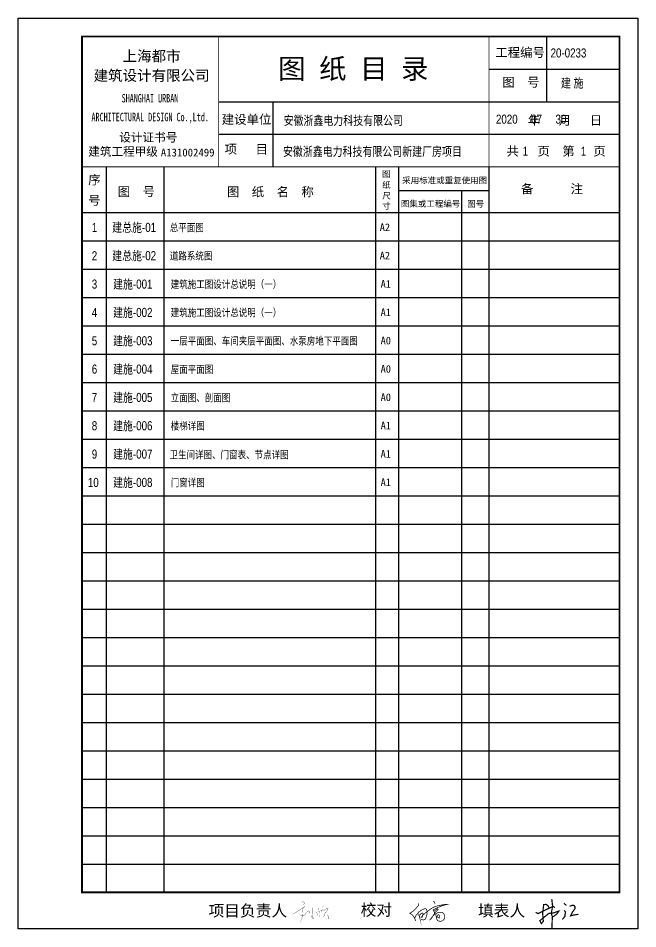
# Model space of a CAD drawing. Extents: x 409931 to 937299, y -508824 to 132289.
# Drawn here: x 571195 to 591595, y -58314 to -28314 of the extents above; entities that cross this region are included whole.
import ezdxf
from ezdxf.enums import TextEntityAlignment as Align

# ---------------------------------------------------------------- set-up
doc = ezdxf.new("R2010")
doc.units = 0
doc.header["$LTSCALE"] = 1500
doc.header["$MEASUREMENT"] = 0
for name, color, linetype in [('00-tk', 151, 'Continuous'), ('iicon', 7, 'Continuous'), ('PUB_TEXT', 7, 'Continuous'), ('签名', 1, 'Continuous')]:
    doc.layers.add(name, color=color, linetype=linetype)
doc.layers.add('功能名称', color=255, linetype='Continuous', lineweight=0)
doc.styles.add('-宋体', font='')
doc.styles.add('QQS', font='stylu.ttf')
doc.styles.add('T', font='simhei.ttf')
doc.styles.get('-宋体').set_extended_font_data('SimSun')

# ---------------------------------------------------------------- blocks, each defined once
blk = doc.blocks.new('A$C7C122B11')
at = {"layer": 'iicon', "color": 13, "const_width": 7.58}
for points in [[(244, 611), (279, 605)], [(279, 605), (315, 591)], [(321, 572), (298, 526)], [(315, 591), (321, 572)], [(0, 251), (101, 316)], [(101, 316), (199, 383)], [(199, 383), (301, 455)], [(322, 465), (255, 393)], [(255, 393), (267, 338)], [(267, 338), (270, 260)], [(301, 455), (344, 476)], [(331, 220), (382, 295)], [(382, 295), (411, 328)], [(411, 328), (434, 349)], [(434, 349), (448, 349)], [(448, 349), (455, 315)], [(455, 315), (462, 292)], [(462, 292), (485, 335)], [(554, 440), (553, 381)], [(553, 381), (555, 298)], [(555, 298), (561, 212)], [(674, 309), (686, 266)], [(686, 266), (692, 224)], [(718, 416), (741, 413)], [(745, 400), (719, 368)], [(726, 309), (755, 327)], [(741, 413), (745, 400)], [(755, 327), (790, 346)], [(756, 296), (765, 257)], [(790, 346), (817, 357)], [(826, 342), (799, 315)], [(817, 357), (835, 356)], [(835, 356), (826, 342)], [(858, 469), (850, 439)], [(850, 439), (850, 403)], [(850, 403), (863, 373)], [(872, 485), (858, 469)], [(863, 373), (876, 363)], [(876, 363), (897, 363)], [(897, 363), (924, 382)], [(921, 283), (909, 233)], [(923, 311), (921, 283)], [(924, 382), (974, 414)], [(951, 294), (937, 279)], [(971, 334), (951, 294)], [(991, 378), (971, 334)], [(974, 414), (997, 421)], [(1010, 411), (991, 378)], [(997, 421), (1010, 411)], [(180, 234), (214, 214)], [(220, 61), (189, 0)], [(214, 214), (249, 201)], [(254, 164), (220, 61)], [(249, 201), (284, 195)], [(270, 260), (254, 164)], [(284, 195), (312, 200)], [(312, 200), (331, 220)], [(535, 158), (509, 209)], [(575, 108), (535, 158)], [(561, 212), (572, 134)], [(572, 134), (575, 108)], [(692, 224), (692, 211)], [(762, 218), (762, 180)], [(762, 180), (763, 160)], [(765, 257), (762, 218)], [(892, 201), (876, 164)], [(909, 233), (892, 201)], [(980, 231), (1007, 207)], [(1033, 121), (1002, 119)], [(1007, 207), (1028, 171)], [(1028, 171), (1033, 146)], [(1033, 146), (1033, 121)]]:
    blk.add_lwpolyline(points, dxfattribs=at)
blk = doc.blocks.new('A$C2CD672AE')
at = {"layer": '签名', "const_width": 40}
for points in [[(540, 958), (551, 861), (567, 712), (523, 495), (559, 372), (543, 1)], [(10, 523), (86, 480), (394, 629), (590, 723), (643, 672)], [(462, 656), (414, 738), (355, 782), (274, 780), (253, 600), (239, 476), (251, 353), (262, 228), (197, 148), (148, 248), (316, 383), (446, 488), (600, 502), (775, 564), (727, 488), (613, 394), (559, 372)], [(945, 587), (994, 537), (977, 455), (975, 388), (887, 289)], [(935, 820), (1023, 749)], [(1126, 719), (1223, 757), (1271, 749), (1305, 711), (1309, 646), (1217, 526), (1158, 404), (1244, 429), (1358, 448), (1418, 455)]]:
    blk.add_lwpolyline(points, dxfattribs=at)
blk = doc.blocks.new('A$C3CB17D36')
at = {"const_width": 19.8}
for points in [[(484, 543), (520, 516), (530, 479)], [(80, 483), (82, 436), (-4, 331), (-78, 262), (-162, 214), (-96, 172), (-54, 122), (-14, 43), (0, 0)], [(-29, 73), (10, 153), (71, 228), (167, 307), (248, 338), (278, 337), (299, 321), (315, 280), (314, 213), (304, 143), (282, 94), (256, 43), (211, 30), (146, 45)], [(65, 180), (93, 156), (111, 112), (117, 72), (102, 134), (135, 190), (181, 222), (201, 209), (198, 167), (178, 105), (157, 102), (195, 158), (241, 200), (315, 257), (385, 312), (440, 349), (503, 383), (609, 420), (706, 439), (791, 454), (852, 454), (716, 416), (599, 368), (536, 337), (477, 307), (499, 274), (517, 240), (510, 196), (467, 131), (427, 62), (399, 43), (467, 131), (526, 187), (613, 233), (672, 242), (729, 240), (769, 207), (791, 169), (791, 122), (782, 49), (744, 16), (692, -10), (629, 1), (595, 23), (580, 54), (573, 98), (582, 119), (601, 157), (635, 177), (651, 159), (649, 129), (648, 81), (582, 119)], [(511, 204), (545, 247), (597, 293), (620, 321), (595, 337), (562, 312), (534, 290), (503, 269)], [(573, 98), (558, 138), (557, 178), (546, 198)]]:
    blk.add_lwpolyline(points, dxfattribs=at)

msp = doc.modelspace()

# ---------------------------------------------------------------- linework, layer by layer
at = {"layer": '00-tk'}
for p, q in [((588603.9, -31064.5), (588603.9, -28942.2)), ((586694.5, -29989.5), (590994.5, -29989.5)), ((577794.5, -31064.5), (590994.5, -31064.5)), ((579587.9, -33214.5), (579587.9, -31064.5)), ((577794.5, -32139.5), (590994.5, -32139.5)), ((574094.5, -33214.5), (574094.5, -57114.5)), ((575983.6, -33214.5), (575983.6, -57114.5)), ((582961, -33214.5), (582961, -57114.5)), ((583716.7, -33214.5), (583716.7, -57114.5)), ((586694.5, -33214.5), (586694.5, -57114.5)), ((583716.7, -33988.1), (586694.5, -33988.1)), ((585789.7, -33988.1), (585789.7, -57114.5)), ((573294.5, -34714.5), (590994.5, -34714.5)), ((573294.5, -35647.8), (590994.5, -35647.8)), ((573294.5, -36581.2), (590994.5, -36581.2)), ((573294.5, -37514.5), (590994.5, -37514.5)), ((573294.5, -38447.8), (590994.5, -38447.8)), ((573294.5, -39381.2), (590994.5, -39381.2)), ((573294.5, -40314.5), (590994.5, -40314.5)), ((573294.5, -41247.8), (590994.5, -41247.8)), ((573294.5, -42181.2), (590994.5, -42181.2)), ((573294.5, -43114.5), (590994.5, -43114.5)), ((573294.5, -44047.8), (590994.5, -44047.8)), ((573294.5, -44981.2), (590994.5, -44981.2)), ((573294.5, -45914.5), (590994.5, -45914.5)), ((573294.5, -46847.8), (590994.5, -46847.8)), ((573294.5, -47781.2), (590994.5, -47781.2)), ((573294.5, -48714.5), (590994.5, -48714.5)), ((573294.5, -49647.8), (590994.5, -49647.8)), ((573294.5, -50581.2), (590994.5, -50581.2)), ((573294.5, -51514.5), (590994.5, -51514.5)), ((573294.5, -52447.8), (590994.5, -52447.8)), ((573294.5, -53381.2), (590994.5, -53381.2)), ((573294.5, -54314.5), (590994.5, -54314.5)), ((573294.5, -55247.8), (590994.5, -55247.8)), ((573294.5, -56181.2), (590994.5, -56181.2))]:
    msp.add_line(p, q, dxfattribs=at)
msp.add_lwpolyline([(571194.5, -58314.5), (571194.5, -28314.5), (591594.5, -28314.5), (591594.5, -58314.5)], close=True, dxfattribs=at)
at = {"layer": '00-tk', "linetype": 'Continuous', "const_width": 60}
msp.add_lwpolyline([(590994.5, -28914.5), (573294.5, -28914.5), (573294.5, -57114.5), (590994.5, -57114.5), (590994.5, -28914.5)], dxfattribs=at)
at = {"layer": '00-tk', "const_width": 30}
for points in [[(577794.5, -33214.5), (577794.5, -28914.5)], [(586694.5, -33214.5), (586694.5, -28914.5)], [(573294.5, -33214.5), (590994.5, -33214.5)]]:
    msp.add_lwpolyline(points, dxfattribs=at)

# ---------------------------------------------------------------- block references
at = {"xscale": 1.132661029929295, "yscale": 1.132661029987503, "zscale": 1.132661029967055}
msp.add_blockref('A$C7C122B11', (580255.3, -58112.9), dxfattribs=at)
at = {"layer": '00-tk', "xscale": 1.199999999953434, "yscale": 1.200000000011642, "zscale": 1.2}
msp.add_blockref('A$C3CB17D36', (584280, -58059.6), dxfattribs=at)
at = {"layer": '签名'}
msp.add_blockref('A$C2CD672AE', (588222.8, -58293.6), dxfattribs=at)

# ---------------------------------------------------------------- texts
at = {"layer": '00-tk', "style": 'T'}
for s, height, p in [('上海都市', 350, (575585.8, -29553.6)), ('工程编号', 300, (587719.9, -29434.8)), ('图 纸 目 录', 660, (582228.2, -29964.8)), ('建筑设计有限公司', 350, (575585.8, -30194.1)), ('图  号', 300, (587745.9, -30425.1)), ('建设单位', 300, (578712.5, -31640.7)), (' 年   月   日', 300, (589096.1, -31669.9)), ('设计证书号', 280, (575478.2, -32233.2)), ('建筑工程甲级', 280, (574647.3, -32698.2)), ('A131002499', 260, (576774.1, -32742)), ('项   目', 300, (578703.5, -32631.1)), (' 共   页  第   页', 300, (588804.6, -32686.3)), ('序', 300, (573701.2, -33635.9)), ('图', 200, (583314.5, -33445.4)), ('采用标准或重复使用图', 200, (585235.5, -33651.9)), ('图  号', 300, (575084.4, -34027.1)), ('图  纸  名  称', 300, (579497.4, -34027.1)), ('纸', 200, (583318.4, -33803.8)), ('备      注', 300, (588769.2, -33932.4)), ('号', 300, (573701.2, -34314)), ('尺', 200, (583323.6, -34165.5)), ('寸', 200, (583323.6, -34491.3)), ('图集或工程编号', 200, (584772.1, -34420.9)), ('图号', 200, (586255.3, -34429.7)), ('项目负责人', 380, (578754.7, -57710.2)), ('校对', 380, (582987.5, -57683.4)), ('填表人  ', 380, (587368.5, -57710.2))]:
    msp.add_text(s, height=height, dxfattribs=at).set_placement(p, align=Align.MIDDLE)
at = {"layer": '00-tk', "style": 'T', "width": 0.7}
for s, p in [('SHANGHAI URBAN', (574599.6, -31089.6)), ('ARCHITECTURAL DESIGN Co.,Ltd.', (573606.1, -31709.9))]:
    msp.add_text(s, height=280, dxfattribs=at).set_placement(p)
at = {"layer": 'PUB_TEXT', "style": '-宋体', "width": 0.8}
for s, p in [('总平面图', (576187.3, -35336.8)), ('道路系统图', (576187.3, -36270.1)), ('建筑施工图设计总说明（一）', (576216.4, -37205.8)), ('建筑施工图设计总说明（一）', (576216.4, -38139.1)), ('一层平面图、车间夹层平面图、水泵房地下平面图', (576216.4, -39072.5)), ('屋面平面图', (576216.4, -40005.8)), ('立面图、剖面图', (576216.4, -40939.1)), ('楼梯详图', (576216.4, -41872.5)), ('门窗详图', (576216.4, -43739.1))]:
    msp.add_text(s, height=250, dxfattribs=at).set_placement(p)
at = {"layer": 'PUB_TEXT', "color": 6, "style": '-宋体'}
for s, p in [('A2', (583098.9, -35324.6)), ('A2', (583098.9, -36257.9)), ('A1', (583127.9, -37193.6)), ('A1', (583127.9, -38127)), ('A0', (583127.9, -39060.3)), ('A0', (583127.9, -39993.6)), ('A0', (583127.9, -40927)), ('A1', (583127.9, -41860.3)), ('A1', (583127.9, -42793.6)), ('A1', (583127.9, -43727))]:
    msp.add_text(s, height=250, dxfattribs=at).set_placement(p)
at = {"layer": 'PUB_TEXT', "style": '-宋体', "width": 0.8}
msp.add_text('卫生间详图、门窗表、节点详图', height=250, dxfattribs=at).set_placement((578137.5, -42820.8), align=Align.CENTER)
at = {"layer": '功能名称', "style": 'QQS', "width": 0.8}
for s, p in [('20-0233', (588724.1, -29608.8)), ('建 施', (589062.6, -30599.4)), ('安徽浙鑫电力科技有限公司', (579932.6, -31833.5)), ('2020     07     30', (586925.2, -31790.5)), ('安徽浙鑫电力科技有限公司新建厂房项目', (579910.3, -32853.6)), ('1', (587802, -32847.8)), ('1', (589719.2, -32847.8)), ('1', (573616.4, -35358.4)), ('建总施-01', (574288.3, -35355.4)), ('2', (573616.4, -36291.7)), ('建总施-02', (574288.3, -36288.7)), ('建施-001', (574317.3, -37224.4)), ('3', (573616.4, -37225)), ('4', (573616.4, -38158.4)), ('建施-002', (574317.3, -38157.8)), ('5', (573616.4, -39091.7)), ('建施-003', (574317.3, -39091.1)), ('6', (573616.4, -40025)), ('建施-004', (574317.3, -40024.4)), ('7', (573616.4, -40958.4)), ('建施-005', (574317.3, -40957.8)), ('8', (573616.4, -41891.7)), ('建施-006', (574317.3, -41891.1)), ('9', (573616.4, -42825)), ('建施-007', (574317.3, -42824.4)), ('10', (573487.9, -43758.4)), ('建施-008', (574317.3, -43757.8))]:
    msp.add_text(s, height=300, dxfattribs=at).set_placement(p)

doc.saveas('drawing.dxf')
